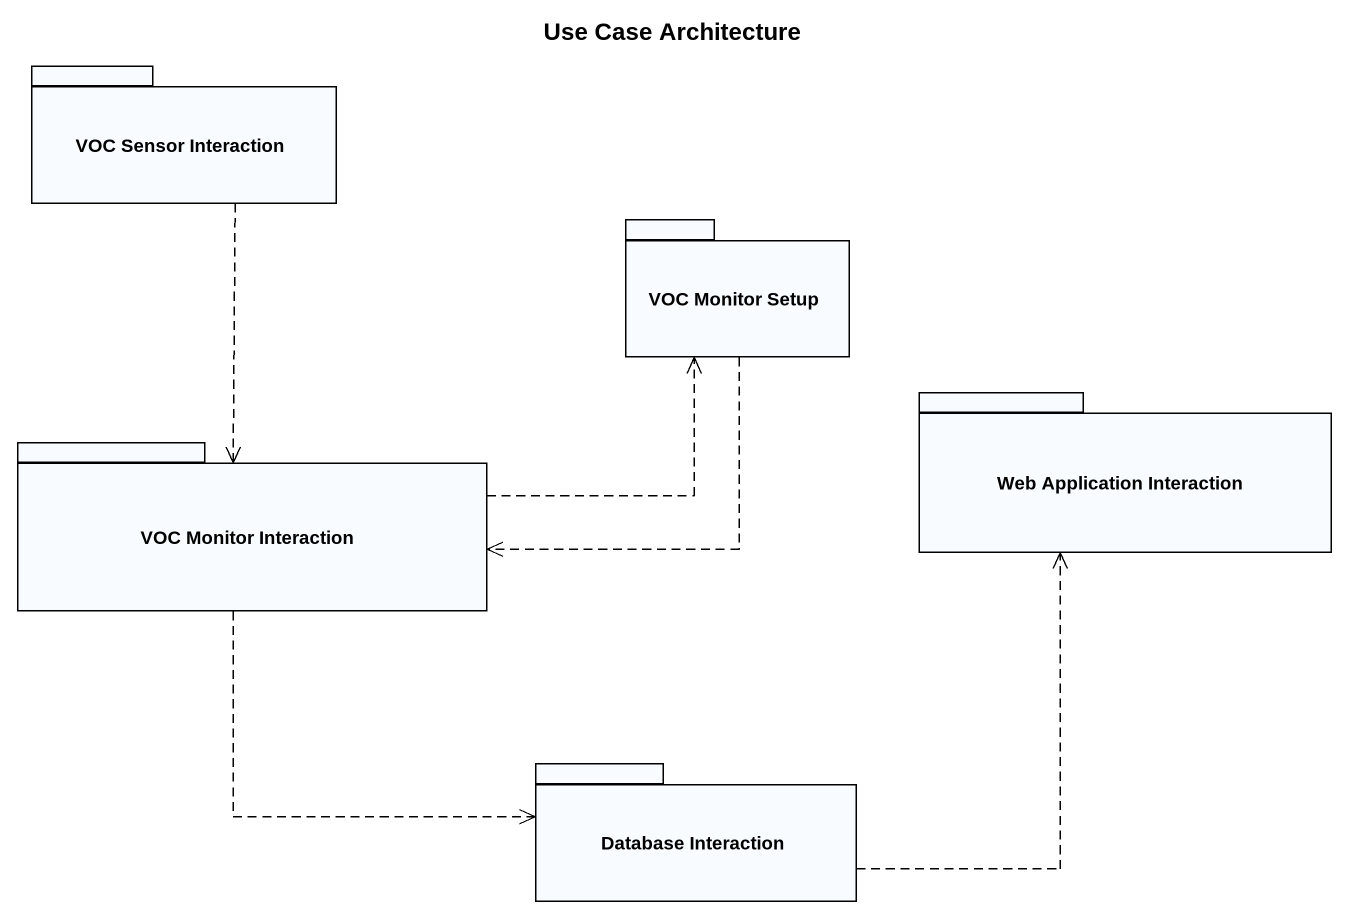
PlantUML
@startuml
title Use Case Architecture
package "VOC Sensor Interaction" as VOC_Sensor_Interaction {
}
package "VOC Monitor Setup" as VOC_Monitor_Setup {
}
package "Web Application Interaction" as Web_Application_Interaction {
}
package "VOC Monitor Interaction" as VOC_Monitor_Interaction {
}
package "Database Interaction" as Database_Interaction {
}
VOC_Sensor_Interaction ..> VOC_Monitor_Interaction
VOC_Monitor_Setup .left.> VOC_Monitor_Interaction
VOC_Monitor_Interaction .right.> VOC_Monitor_Setup
VOC_Monitor_Interaction ..> Database_Interaction
Database_Interaction .up.> Web_Application_Interaction
@enduml
